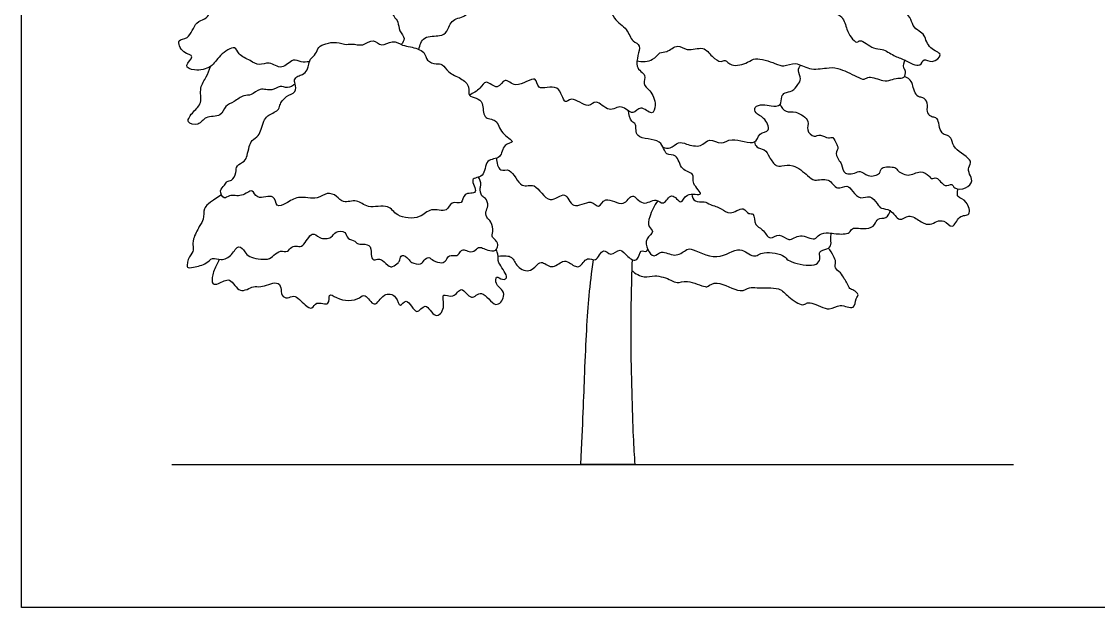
# Model space of a CAD drawing. Header units: millimetres. Extents: x 34 to 295, y 0 to 64.
# Drawn here: x 198.24 to 214.75, y 32.98 to 41.97 of the extents above; entities that cross this region are included whole.
import ezdxf

# ---------------------------------------------------------------- set-up
doc = ezdxf.new("R2010")
doc.units = ezdxf.units.MM
for name, color, linetype, true_color in [('AG-DIAGRAM', 7, 'Continuous', 0xfecc66), ('AG-PLANTS', 7, 'Continuous', 0x66ccff), ('X-VPRT', 6, 'Continuous', 0xff00ff)]:
    doc.layers.add(name, color=color, linetype=linetype, true_color=true_color)

msp = doc.modelspace()

# ---------------------------------------------------------------- linework, layer by layer
at = {"layer": 'AG-DIAGRAM'}
msp.add_line((200.544, 35.177), (213.447, 35.177), dxfattribs=at)
at = {"layer": 'AG-PLANTS'}
msp.add_lwpolyline([(207.641, 35.177), (206.814, 35.177)], dxfattribs=at)
for points, knots in [([(208.034, 42.907), (208.015, 42.863), (207.988, 42.777), (207.857, 42.626), (207.954, 42.488), (208.095, 42.594), (208.478, 42.449), (208.677, 42.62), (208.903, 42.583), (209.239, 42.528), (209.288, 42.662), (209.464, 42.563), (209.718, 42.451), (209.835, 42.518), (209.994, 42.379), (210.272, 42.472), (210.36, 42.286), (210.505, 42.107), (210.697, 42.106), (210.831, 42.05), (210.891, 41.843), (210.943, 41.734), (211.045, 41.624), (211.099, 41.714), (211.3, 41.53), (211.435, 41.564), (211.616, 41.434), (211.767, 41.39), (212.025, 41.242), (212.061, 41.429), (212.199, 41.31), (212.396, 41.479), (212.135, 41.538), (212.091, 41.761), (212.003, 41.82), (211.891, 41.897), (211.879, 42.046), (211.722, 42.131), (211.745, 42.287), (211.79, 42.357), (211.796, 42.501), (211.61, 42.568), (211.569, 42.674), (211.575, 42.765), (211.369, 42.86), (211.239, 42.911), (211.139, 42.988), (211.11, 43.118), (211.034, 43.128), (210.921, 43.153), (210.913, 43.295), (210.873, 43.34), (210.811, 43.362), (210.79, 43.433), (210.759, 43.527), (210.697, 43.643), (210.658, 43.697)], [0, 0, 0, 0, 0.682142, 1.452374, 2.050989, 2.727057, 3.841516, 4.708703, 5.581447, 6.594971, 7.138523, 7.888062, 8.844965, 9.444353, 10.216037, 11.121029, 11.877271, 12.729324, 13.497804, 14.156296, 14.966169, 15.639965, 16.253663, 16.685357, 17.550496, 18.226564, 19.032843, 19.813971, 20.696437, 21.275505, 21.925929, 22.638726, 23.40874, 24.243551, 24.821933, 25.460809, 26.131539, 26.848795, 27.51087, 28.044632, 28.663868, 29.429398, 30.013038, 30.51497, 31.341128, 32.045034, 32.671023, 33.293042, 33.765043, 34.33978, 34.981821, 35.416785, 35.854948, 36.32049, 36.896798, 37.705414, 37.705414, 37.705414, 37.705414]), ([(202.653, 41.351), (202.611, 41.347), (202.525, 41.335), (202.396, 41.418), (202.235, 41.204), (202.043, 41.369), (201.882, 41.278), (201.75, 41.376), (201.562, 41.448), (201.523, 41.622), (201.263, 41.449), (201.164, 41.256), (200.91, 41.2), (200.709, 41.283), (200.924, 41.449), (200.702, 41.472), (200.608, 41.715), (200.812, 41.675), (200.909, 41.982), (201.05, 41.993), (201.108, 42.055), (201.144, 42.146), (201.183, 42.313), (201.497, 42.218), (201.567, 42.536), (201.9, 42.466), (201.943, 42.752), (202.211, 42.623), (202.428, 42.962), (202.665, 42.7), (202.91, 42.802), (203.086, 42.712), (203.295, 42.775), (203.489, 42.55), (203.646, 42.543), (203.676, 42.357), (203.832, 42.333), (203.932, 42.041), (204.023, 41.971), (204.022, 41.818), (204.135, 41.714), (204.085, 41.642), (204.063, 41.617)], [0, 0, 0, 0, 0.644349, 1.283622, 2.097144, 2.905426, 3.618712, 4.324483, 5.131149, 5.751832, 6.640912, 7.509045, 8.411159, 9.086949, 9.787192, 10.479614, 11.253385, 11.913197, 12.783702, 13.442722, 14.059898, 14.059898, 14.84473, 15.729933, 16.617893, 17.538515, 18.330919, 19.163048, 20.152824, 21.070241, 21.951389, 22.72549, 23.522976, 24.464473, 25.13315, 25.829419, 26.499189, 27.469299, 28.07805, 28.75128, 29.41064, 29.985491, 29.985491, 29.985491, 29.985491]), ([(204.333, 41.539), (204.345, 41.604), (204.393, 41.761), (204.656, 41.735), (204.774, 41.805), (204.829, 42.028), (205.083, 42.026), (205.135, 42.257), (205.345, 42.196), (205.453, 42.494), (205.724, 42.417), (205.844, 42.605), (206.118, 42.44), (206.311, 42.592), (206.516, 42.443), (206.88, 42.561), (206.971, 42.317), (207.223, 42.343), (207.297, 41.987), (207.532, 41.872), (207.589, 41.653), (207.773, 41.618), (207.594, 41.256), (207.84, 41.161), (207.747, 41.003), (207.891, 40.915), (207.979, 40.705), (207.913, 40.504), (207.726, 40.711), (207.612, 40.501), (207.438, 40.725), (207.245, 40.549), (207.048, 40.803), (206.933, 40.61), (206.674, 40.844), (206.552, 40.666), (206.498, 41.054), (206.128, 40.879), (206.155, 41.182), (205.808, 40.908), (205.65, 41.143), (205.546, 40.891), (205.354, 41.098), (205.276, 40.922), (205.163, 40.87), (205.106, 40.839)], [0, 0, 0, 0, 0.804245, 1.67187, 2.318381, 3.117516, 3.94918, 4.71653, 5.432245, 6.337362, 7.198603, 7.944087, 8.86952, 9.684694, 10.540504, 11.577184, 12.378777, 13.176844, 14.185144, 15.095924, 15.907986, 16.546176, 17.548486, 18.328693, 18.962935, 19.643626, 20.520488, 21.173625, 21.939353, 22.623111, 23.418688, 24.212981, 25.076344, 25.735364, 26.681705, 27.262683, 28.151183, 29.093032, 29.761599, 30.757476, 31.523936, 32.235197, 33.001657, 33.664496, 34.462746, 34.462746, 34.462746, 34.462746]), ([(202.906, 41.627), (202.863, 41.614), (202.787, 41.582), (202.76, 41.468), (202.66, 41.399), (202.638, 41.293), (202.629, 41.223), (202.551, 41.149), (202.479, 41.138), (202.413, 41.075), (202.442, 41.015), (202.457, 40.869), (202.291, 40.837), (202.192, 40.689), (202.188, 40.595), (201.999, 40.534), (201.958, 40.44), (201.909, 40.32), (201.887, 40.21), (201.765, 40.151), (201.732, 40.05), (201.698, 39.915), (201.673, 39.817), (201.523, 39.767), (201.542, 39.651), (201.473, 39.517), (201.387, 39.53), (201.357, 39.45), (201.261, 39.385), (201.344, 39.224), (201.432, 39.33), (201.616, 39.261), (201.79, 39.43), (201.837, 39.214), (202.138, 39.347), (202.131, 39.104), (202.315, 39.184), (202.476, 39.307), (202.779, 39.224), (202.915, 39.359), (203.082, 39.3), (203.166, 39.17), (203.393, 39.256), (203.541, 39.084), (203.881, 39.184), (203.977, 38.959), (204.364, 38.93), (204.498, 39.129), (204.778, 39.024), (204.811, 39.232), (205.02, 39.144), (204.993, 39.362), (205.28, 39.304), (205.08, 39.587), (205.359, 39.562), (205.337, 39.875), (205.611, 39.848), (205.606, 40.094), (205.84, 40.113), (205.571, 40.249), (205.544, 40.48), (205.298, 40.467), (205.334, 40.727), (205.217, 40.799), (205.074, 40.821), (205.123, 40.975), (204.974, 41.111), (204.782, 41.171), (204.701, 41.328), (204.599, 41.309), (204.44, 41.36), (204.437, 41.516), (204.197, 41.586), (204.086, 41.595), (203.923, 41.699), (203.761, 41.56), (203.631, 41.725), (203.481, 41.577), (203.309, 41.637), (203.228, 41.605), (203.065, 41.663), (202.956, 41.642), (202.906, 41.627)], [0, 0, 0, 0, 0.629521, 1.220437, 1.837568, 2.414965, 2.894813, 3.461065, 3.96166, 4.457765, 4.908089, 5.533106, 6.227929, 6.968414, 7.495987, 8.251928, 8.829324, 9.475132, 10.070443, 10.700409, 11.283074, 11.959628, 12.521702, 13.172909, 13.760567, 14.42343, 14.892618, 15.382933, 15.967833, 16.593418, 17.135344, 17.910779, 18.664263, 19.31038, 20.181668, 20.854512, 21.527448, 22.360307, 23.323536, 24.063953, 24.766675, 25.433697, 26.235848, 27.045903, 28.0255, 28.838052, 29.881681, 30.717363, 31.576467, 32.246003, 32.927878, 33.586503, 34.317021, 35.090443, 35.811591, 36.67876, 37.468569, 38.261455, 38.895498, 39.698307, 40.539595, 41.28373, 42.100028, 42.744289, 43.354789, 43.981219, 44.756457, 45.579157, 46.278759, 46.82823, 47.516931, 48.168066, 49.020482, 49.656008, 50.394652, 51.137156, 51.830936, 52.571697, 53.305913, 53.82917, 54.556709, 55.289124, 55.289124, 55.289124, 55.289124]), ([(207.674, 41.367), (207.753, 41.349), (207.929, 41.353), (208.016, 41.512), (208.136, 41.484), (208.302, 41.64), (208.439, 41.496), (208.701, 41.606), (208.811, 41.429), (208.959, 41.333), (209.033, 41.398), (209.119, 41.259), (209.386, 41.333), (209.48, 41.43), (209.797, 41.328), (209.92, 41.267), (210.116, 41.362), (210.312, 41.213), (210.582, 41.26), (210.751, 41.269), (211.034, 41.129), (211.157, 41.066), (211.233, 41.145), (211.444, 41.047), (211.562, 41.067), (211.669, 41.111), (211.778, 41.09), (211.802, 41.211), (211.75, 41.253), (211.766, 41.348), (211.786, 41.385)], [0, 0, 0, 0, 0.890743, 1.591093, 2.175567, 2.959136, 3.673763, 4.553674, 5.33752, 6.056214, 6.517409, 7.149809, 8.047578, 8.71034, 9.708366, 10.389859, 11.162771, 12.025433, 12.943255, 13.703011, 14.717141, 15.35059, 15.87024, 16.706591, 17.342512, 17.950222, 18.501083, 19.048327, 19.497165, 20.146011, 20.146011, 20.146011, 20.146011]), ([(202.437, 41.013), (202.403, 40.984), (202.317, 40.93), (202.201, 41.001), (202.08, 40.886), (201.892, 40.967), (201.768, 40.822), (201.643, 40.852), (201.503, 40.729), (201.355, 40.687), (201.311, 40.491), (201.051, 40.534), (200.972, 40.363), (200.737, 40.411), (200.881, 40.6), (201.018, 40.711), (200.959, 40.957), (201.085, 41.112), (201.118, 41.225), (201.137, 41.28)], [0, 0, 0, 0, 0.663884, 1.271082, 1.944025, 2.705344, 3.431509, 4.038707, 4.796138, 5.490654, 6.20894, 7.043407, 7.774481, 8.467625, 9.218698, 9.981054, 10.829586, 11.618678, 12.374244, 12.374244, 12.374244, 12.374244]), ([(208.075, 40.041), (208.109, 40.029), (208.19, 40.003), (208.307, 40.137), (208.435, 40.086), (208.659, 40.026), (208.78, 40.201), (208.976, 40.061), (209.115, 40.215), (209.518, 40.041), (209.526, 40.273), (209.75, 40.272), (209.623, 40.511), (209.493, 40.546), (209.461, 40.672), (209.614, 40.702), (209.723, 40.667), (209.897, 40.67), (209.882, 40.819), (209.939, 40.886), (210.061, 40.888), (210.141, 41), (210.203, 41.089), (210.125, 41.215), (210.166, 41.276), (210.184, 41.301)], [0, 0, 0, 0, 0.596488, 1.29411, 1.941612, 2.775623, 3.512022, 4.274869, 5.034321, 6.100311, 6.793182, 7.478427, 8.26936, 8.948634, 9.478415, 10.111864, 10.768132, 11.435753, 12.061607, 12.56563, 13.166711, 13.82427, 14.394933, 15.040589, 15.594613, 15.594613, 15.594613, 15.594613]), ([(209.867, 40.698), (209.888, 40.656), (209.956, 40.562), (210.109, 40.608), (210.344, 40.449), (210.255, 40.305), (210.388, 40.18), (210.487, 40.255), (210.604, 40.158), (210.687, 40.221), (210.731, 40.077), (210.771, 40.037), (210.704, 39.944), (210.775, 39.828), (210.803, 39.809), (210.836, 39.659), (210.902, 39.626), (211.012, 39.635), (211.1, 39.7), (211.206, 39.57), (211.419, 39.624), (211.396, 39.749), (211.645, 39.742), (211.656, 39.685), (211.837, 39.567), (212.011, 39.702), (212.151, 39.608), (212.191, 39.541), (212.279, 39.606), (212.381, 39.407), (212.511, 39.498), (212.535, 39.389), (212.723, 39.393), (212.833, 39.522), (212.767, 39.627), (212.744, 39.734), (212.844, 39.845), (212.517, 40.006), (212.513, 40.156), (212.439, 40.232), (212.359, 40.231), (212.303, 40.343), (212.296, 40.465), (212.242, 40.501), (212.172, 40.506), (212.107, 40.589), (212.148, 40.719), (212.06, 40.814), (211.994, 40.8), (211.93, 40.872), (211.9, 40.983), (211.89, 41.053), (211.815, 41.111), (211.774, 41.124)], [0, 0, 0, 0, 0.679404, 1.378756, 2.250865, 2.906539, 3.571907, 4.146666, 4.792196, 5.266564, 5.897053, 6.311517, 6.868829, 7.496425, 7.852917, 8.529836, 9.001939, 9.591624, 10.132597, 10.813699, 11.572432, 12.097708, 12.901026, 13.32353, 14.091199, 14.889202, 15.579444, 16.033065, 16.508452, 17.262063, 17.843819, 18.324795, 19.054581, 19.740332, 20.340889, 20.922646, 21.485914, 22.48253, 23.1699, 23.715231, 24.192234, 24.805956, 25.433904, 25.857561, 26.322012, 26.865585, 27.514097, 28.107159, 28.543707, 29.076788, 29.689373, 30.166377, 30.818513, 30.818513, 30.818513, 30.818513]), ([(205.522, 39.872), (205.52, 39.809), (205.564, 39.64), (205.747, 39.75), (205.892, 39.379), (206.121, 39.529), (206.318, 39.117), (206.591, 39.413), (206.673, 39.046), (206.974, 39.267), (207.091, 39.075), (207.185, 39.319), (207.48, 39.087), (207.597, 39.385), (207.76, 39.108), (207.965, 39.287), (208.085, 39.12), (208.202, 39.388), (208.363, 39.121), (208.411, 39.37), (208.753, 39.268), (208.496, 39.484), (208.574, 39.65), (208.332, 39.676), (208.306, 39.954), (208.093, 39.891), (208.076, 40.196), (207.624, 40.142), (207.678, 40.404), (207.582, 40.427), (207.547, 40.543), (207.544, 40.599)], [0, 0, 0, 0, 0.788552, 1.445385, 2.434959, 3.203399, 4.23352, 5.10162, 5.934996, 6.869083, 7.521952, 8.218026, 9.153928, 9.923664, 10.725419, 11.537681, 12.169472, 12.916128, 13.65031, 14.34002, 15.150238, 15.943911, 16.617141, 17.377717, 18.22607, 18.8993, 19.73735, 20.792928, 21.545644, 22.046707, 22.786906, 22.786906, 22.786906, 22.786906]), ([(209.476, 40.121), (209.482, 40.093), (209.501, 40.027), (209.641, 40.015), (209.701, 39.889), (209.8, 39.74), (209.901, 39.757), (210.075, 39.789), (210.292, 39.609), (210.39, 39.508), (210.624, 39.591), (210.731, 39.361), (210.904, 39.482), (210.977, 39.358), (211.098, 39.23), (211.252, 39.321), (211.357, 39.177), (211.412, 39.088), (211.575, 39.104), (211.686, 38.872), (211.844, 39.029), (212.014, 38.901), (212.172, 38.82), (212.35, 38.979), (212.518, 38.761), (212.615, 39.027), (212.806, 38.963), (212.738, 39.236), (212.582, 39.264), (212.583, 39.324), (212.594, 39.399)], [0, 0, 0, 0, 0.52839, 1.150145, 1.824015, 2.557385, 3.094037, 3.832224, 4.775629, 5.435049, 6.246522, 7.032547, 7.721525, 8.346275, 9.06708, 9.738587, 10.442801, 11.011842, 11.690132, 12.485919, 13.186289, 13.96006, 14.738454, 15.655503, 16.22725, 16.853783, 17.618736, 18.35821, 19.112915, 19.610294, 19.610294, 19.610294, 19.610294]), ([(205.509, 38.464), (205.519, 38.473), (205.54, 38.493), (205.545, 38.576), (205.497, 38.629), (205.436, 38.674), (205.486, 38.781), (205.428, 38.925), (205.376, 38.942), (205.345, 39.056), (205.406, 39.137), (205.362, 39.269), (205.286, 39.279), (205.265, 39.421), (205.292, 39.464), (205.269, 39.55), (205.246, 39.583)], [0, 0, 0, 0, 0.362435, 0.858823, 1.340088, 1.791542, 2.381027, 3.063782, 3.47175, 4.044596, 4.617496, 5.235931, 5.702439, 6.336722, 6.755358, 7.383916, 7.383916, 7.383916, 7.383916]), ([(201.305, 39.312), (201.105, 39.179), (201.021, 39.11), (201.045, 38.934), (200.973, 38.846), (200.86, 38.62), (200.871, 38.52), (200.882, 38.437), (200.793, 38.34), (200.787, 38.267), (200.766, 38.182), (200.891, 38.203), (201.08, 38.246), (201.16, 38.362), (201.31, 38.293), (201.469, 38.375), (201.564, 38.569), (201.676, 38.431), (201.721, 38.347), (202.023, 38.299), (202.106, 38.384), (202.206, 38.467), (202.328, 38.417), (202.372, 38.529), (202.477, 38.525), (202.564, 38.507), (202.692, 38.778), (202.803, 38.628), (203.002, 38.638), (203.045, 38.758), (203.22, 38.756), (203.226, 38.627), (203.356, 38.611), (203.388, 38.551), (203.474, 38.56), (203.62, 38.535), (203.589, 38.363), (203.639, 38.301), (203.718, 38.334), (203.778, 38.309), (203.874, 38.205), (203.93, 38.205), (204.02, 38.266), (204.039, 38.306), (204.066, 38.421), (204.178, 38.324), (204.211, 38.267), (204.37, 38.227), (204.407, 38.312), (204.487, 38.369), (204.551, 38.291), (204.683, 38.256), (204.756, 38.301), (204.789, 38.402), (204.921, 38.364), (204.958, 38.427), (205.008, 38.488), (205.079, 38.439), (205.183, 38.429), (205.241, 38.518), (205.313, 38.496), (205.384, 38.458), (205.474, 38.445), (205.509, 38.464)], [0, 0, 0, 0, 0.692232, 1.416768, 2.017704, 2.633513, 3.204321, 3.714983, 4.345505, 4.851323, 5.293292, 5.852344, 6.667859, 7.290599, 7.958106, 8.714795, 9.448547, 10.075799, 10.661082, 11.606895, 12.227041, 12.847187, 13.435433, 13.986257, 14.53441, 15.044908, 15.905663, 16.545007, 17.296116, 17.898358, 18.552226, 19.126416, 19.732218, 20.165996, 20.681848, 21.309625, 22.009145, 22.459283, 22.943234, 23.405386, 24.069947, 24.481166, 25.053594, 25.466007, 25.980145, 26.567958, 27.078997, 27.741368, 28.25955, 28.764651, 29.297586, 29.949267, 30.454368, 30.988219, 31.587601, 32.052823, 32.510399, 33.003881, 33.566416, 34.107961, 34.556874, 35.089809, 35.714535, 35.714535, 35.714535, 35.714535]), ([(208.515, 39.321), (208.522, 39.283), (208.552, 39.186), (208.712, 39.221), (208.797, 39.151), (208.976, 39.115), (209.093, 38.982), (209.313, 39.151), (209.375, 39.002), (209.482, 39.045), (209.469, 38.826), (209.608, 38.801), (209.707, 38.589), (209.858, 38.746), (210.006, 38.569), (210.17, 38.74), (210.405, 38.589), (210.459, 38.72), (210.617, 38.732), (210.717, 38.712), (210.948, 38.701), (210.956, 38.827), (211.198, 38.769), (211.324, 38.841), (211.355, 38.964), (211.505, 38.935), (211.55, 39.037), (211.561, 39.082)], [0, 0, 0, 0, 0.619288, 1.283189, 1.875981, 2.637927, 3.34325, 4.167855, 4.764338, 5.237762, 5.962373, 6.613859, 7.374107, 8.052057, 8.783935, 9.560589, 10.409087, 10.982316, 11.657353, 12.287033, 13.09454, 13.60225, 14.436713, 15.112679, 15.688625, 16.311094, 16.98613, 16.98613, 16.98613, 16.98613]), ([(207.996, 39.22), (207.936, 39.151), (207.867, 38.986), (207.829, 38.821), (207.957, 38.745), (207.795, 38.64), (207.822, 38.47), (207.936, 38.333), (208.052, 38.479), (208.253, 38.341), (208.42, 38.462), (208.506, 38.51), (208.915, 38.256), (209.242, 38.562), (209.462, 38.315), (209.608, 38.469), (209.953, 38.384), (209.967, 38.292), (210.309, 38.209), (210.449, 38.248), (210.493, 38.346), (210.445, 38.452), (210.593, 38.472), (210.666, 38.543), (210.637, 38.628), (210.65, 38.707), (210.654, 38.723)], [0, 0, 0, 0, 0.951433, 1.656575, 2.210789, 2.885019, 3.619868, 4.282488, 4.929131, 5.748843, 6.516441, 7.05064, 8.215948, 9.313366, 10.178505, 10.930637, 11.940789, 12.459726, 13.494881, 14.176374, 14.724022, 15.250415, 15.87681, 16.426273, 16.994776, 17.148763, 17.148763, 17.148763, 17.148763]), ([(201.273, 38.321), (201.258, 38.282), (201.199, 38.177), (201.152, 38.035), (201.169, 37.931), (201.27, 37.941), (201.453, 38.074), (201.571, 37.763), (201.802, 37.932), (201.9, 37.876), (202.159, 38.002), (202.229, 37.888), (202.214, 37.765), (202.324, 37.709), (202.424, 37.799), (202.579, 37.621), (202.702, 37.543), (202.75, 37.696), (202.982, 37.584), (202.934, 37.826), (203.121, 37.677), (203.385, 37.681), (203.512, 37.814), (203.656, 37.539), (203.782, 37.824), (203.997, 37.775), (204.034, 37.55), (204.148, 37.77), (204.292, 37.415), (204.436, 37.702), (204.577, 37.377), (204.753, 37.575), (204.657, 37.834), (204.875, 37.701), (204.979, 37.949), (205.133, 37.657), (205.3, 37.899), (205.506, 37.529), (205.659, 37.76), (205.6, 37.881), (205.512, 37.912), (205.504, 38.088), (205.617, 37.991), (205.724, 38.05), (205.52, 38.285), (205.558, 38.358), (205.53, 38.446), (205.519, 38.474)], [1.5532, 1.5532, 1.5532, 1.5532, 2.046584, 2.826473, 3.333105, 3.852834, 4.611634, 5.471259, 6.296658, 6.902188, 7.805257, 8.369401, 8.985737, 9.536343, 10.109781, 10.953034, 11.562565, 12.14817, 12.892053, 13.518605, 14.191657, 15.75637, 16.329681, 17.117858, 17.934548, 18.688602, 19.370046, 19.962107, 20.817014, 21.52266, 22.353362, 23.0987, 23.882973, 24.562971, 25.291785, 26.084573, 26.81587, 27.772658, 28.509941, 29.163959, 30.018136, 30.617103, 31.219436, 31.806124, 32.624739, 33.285035, 33.559465, 33.559465, 33.559465, 33.559465]), ([(205.546, 38.37), (205.644, 38.381), (205.776, 38.379), (205.821, 38.196), (206.061, 38.096), (206.196, 38.347), (206.367, 38.145), (206.532, 38.319), (206.638, 38.277), (206.799, 38.149), (206.9, 38.387), (207.055, 38.255), (207.152, 38.526), (207.274, 38.346), (207.426, 38.517), (207.519, 38.353), (207.698, 38.262), (207.715, 38.495), (207.81, 38.424), (207.834, 38.459), (207.84, 38.47)], [0, 0, 0, 0, 0.721348, 1.462454, 2.282092, 3.09112, 3.842897, 4.625594, 5.213744, 5.932587, 6.690504, 7.325176, 8.098527, 8.732127, 9.437773, 10.147788, 10.832767, 11.525388, 12.038163, 12.206769, 12.206769, 12.206769, 12.206769]), ([(207.595, 38.151), (207.648, 38.103), (207.79, 38.024), (207.944, 38.095), (208.197, 38.01), (208.29, 37.946), (208.445, 38.015), (208.718, 37.889), (208.765, 37.909), (208.913, 38.014), (209.254, 37.784), (209.398, 37.905), (209.518, 37.874), (209.869, 37.905), (209.979, 37.747), (210.211, 37.595), (210.273, 37.655), (210.364, 37.668), (210.633, 37.504), (210.772, 37.662), (211.02, 37.524), (211.019, 37.723), (211.088, 37.776), (211, 37.855), (210.927, 37.865), (210.901, 37.956), (210.848, 38.022), (210.803, 38.123), (210.695, 38.179), (210.731, 38.286), (210.687, 38.374), (210.639, 38.458), (210.607, 38.495)], [0, 0, 0, 0, 0.841768, 1.572953, 2.484981, 3.068173, 3.786518, 4.747142, 5.137146, 5.831141, 6.934499, 7.632892, 8.259336, 9.288606, 10.097342, 10.996107, 11.454335, 11.975033, 12.932092, 13.691275, 14.497607, 15.165439, 15.642115, 16.191577, 16.673391, 17.196328, 17.73009, 18.328705, 18.91401, 19.461659, 20.025024, 20.716782, 20.716782, 20.716782, 20.716782]), ([(206.814, 35.177), (206.845, 35.798), (206.878, 36.747), (206.926, 37.709), (206.98, 38.109), (207.007, 38.315)], [8.001069, 8.001069, 8.001069, 8.001069, 9.765466, 12.037446, 13.469599, 13.469599, 13.469599, 13.469599]), ([(207.601, 38.318), (207.586, 37.905), (207.567, 37.133), (207.609, 35.683), (207.632, 35.311), (207.641, 35.177)], [0, 0, 0, 0, 2.018579, 4.210419, 5.284798, 5.284798, 5.284798, 5.284798])]:
    msp.add_open_spline(points, degree=3, knots=knots, dxfattribs=at)
at = {"layer": 'X-VPRT'}
msp.add_lwpolyline([(198.242, 32.983), (198.242, 55.731), (231.253, 55.731), (231.253, 32.983)], close=True, dxfattribs=at)

doc.saveas('drawing.dxf')
